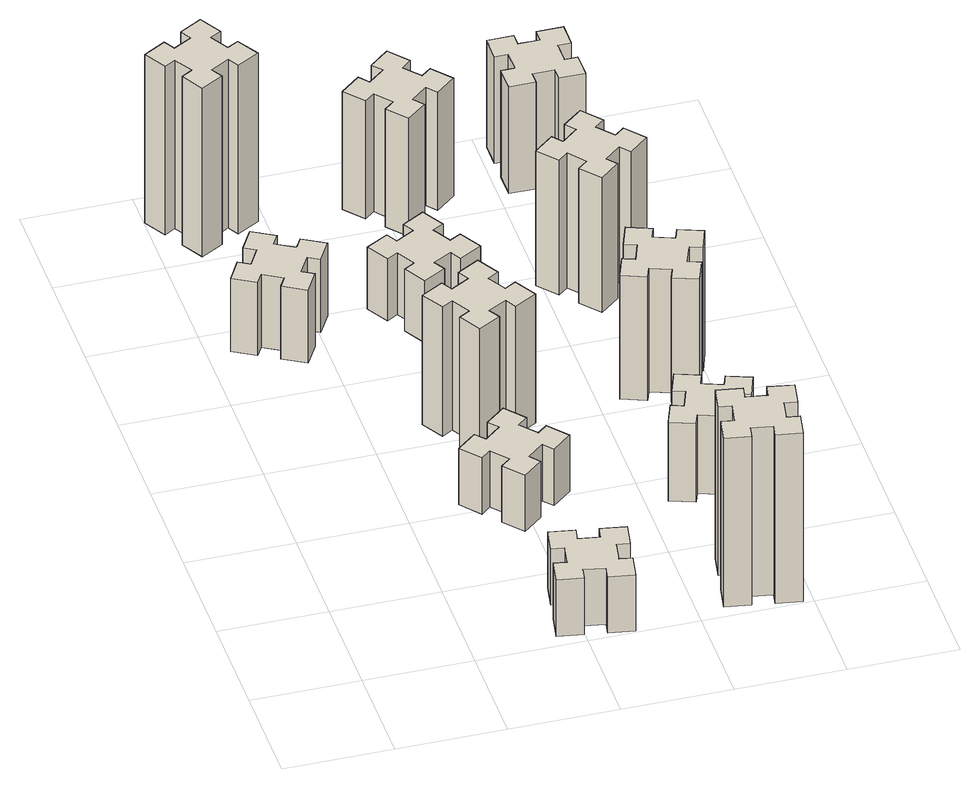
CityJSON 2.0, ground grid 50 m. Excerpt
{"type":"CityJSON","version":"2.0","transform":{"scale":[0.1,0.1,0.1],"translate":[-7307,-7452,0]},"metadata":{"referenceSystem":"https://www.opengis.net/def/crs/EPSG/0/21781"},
"CityObjects":{
"building1":{"type":"Building","attributes":{"class":"1000","function":"1000","usage":"1000","yearOfConstruction":2016,"roofType":"1000","measuredHeight":39,"storeysAboveGround":30,"storeysBelowGround":0},"geometry":[{"type":"Solid","lod":"1","boundaries":[[[[0,1,2,3,4,5,6,7,8,9,10,11,12,13,14,15,16,17,18,19]],[[17,16,20,21]],[[16,15,22,20]],[[15,14,23,22]],[[14,13,24,23]],[[13,12,25,24]],[[12,11,26,25]],[[11,10,27,26]],[[10,9,28,27]],[[9,8,29,28]],[[8,7,30,29]],[[7,6,31,30]],[[6,5,32,31]],[[5,4,33,32]],[[4,3,34,33]],[[3,2,35,34]],[[2,1,36,35]],[[1,0,37,36]],[[0,19,38,37]],[[19,18,39,38]],[[18,17,21,39]],[[24,25,26,27,28,29,30,31,32,33,34,35,36,37,38,39,21,20,22,23]]]]}]},
"building2":{"type":"Building","attributes":{"class":"1000","function":"1000","usage":"1000","yearOfConstruction":2016,"roofType":"1000","measuredHeight":30,"storeysAboveGround":30,"storeysBelowGround":0},"geometry":[{"type":"Solid","lod":"1","boundaries":[[[[40,41,42,43,44,45,46,47,48,49,50,51,52,53,54,55,56,57,58,59]],[[57,56,60,61]],[[56,55,62,60]],[[55,54,63,62]],[[54,53,64,63]],[[53,52,65,64]],[[52,51,66,65]],[[51,50,67,66]],[[50,49,68,67]],[[49,48,69,68]],[[48,47,70,69]],[[47,46,71,70]],[[46,45,72,71]],[[45,44,73,72]],[[44,43,74,73]],[[43,42,75,74]],[[42,41,76,75]],[[41,40,77,76]],[[40,59,78,77]],[[59,58,79,78]],[[58,57,61,79]],[[64,65,66,67,68,69,70,71,72,73,74,75,76,77,78,79,61,60,62,63]]]]}]},
"building3":{"type":"Building","attributes":{"class":"1000","function":"1000","usage":"1000","yearOfConstruction":2016,"roofType":"1000","measuredHeight":90,"storeysAboveGround":30,"storeysBelowGround":0},"geometry":[{"type":"Solid","lod":"1","boundaries":[[[[80,81,82,83,84,85,86,87,88,89,90,91,92,93,94,95,96,97,98,99]],[[97,96,100,101]],[[96,95,102,100]],[[95,94,103,102]],[[94,93,104,103]],[[93,92,105,104]],[[92,91,106,105]],[[91,90,107,106]],[[90,89,108,107]],[[89,88,109,108]],[[88,87,110,109]],[[87,86,111,110]],[[86,85,112,111]],[[85,84,113,112]],[[84,83,114,113]],[[83,82,115,114]],[[82,81,116,115]],[[81,80,117,116]],[[80,99,118,117]],[[99,98,119,118]],[[98,97,101,119]],[[104,105,106,107,108,109,110,111,112,113,114,115,116,117,118,119,101,100,102,103]]]]}]},
"building4":{"type":"Building","attributes":{"class":"1000","function":"1000","usage":"1000","yearOfConstruction":2016,"roofType":"1000","measuredHeight":30,"storeysAboveGround":30,"storeysBelowGround":0},"geometry":[{"type":"Solid","lod":"1","boundaries":[[[[120,121,122,123,124,125,126,127,128,129,130,131,132,133,134,135,136,137,138,139]],[[137,136,140,141]],[[136,135,142,140]],[[135,134,143,142]],[[134,133,144,143]],[[133,132,145,144]],[[132,131,146,145]],[[131,130,147,146]],[[130,129,148,147]],[[129,128,149,148]],[[128,127,150,149]],[[127,126,151,150]],[[126,125,152,151]],[[125,124,153,152]],[[124,123,154,153]],[[123,122,155,154]],[[122,121,156,155]],[[121,120,157,156]],[[120,139,158,157]],[[139,138,159,158]],[[138,137,141,159]],[[144,145,146,147,148,149,150,151,152,153,154,155,156,157,158,159,141,140,142,143]]]]}]},
"building5":{"type":"Building","attributes":{"class":"1000","function":"1000","usage":"1000","yearOfConstruction":2016,"roofType":"1000","measuredHeight":69,"storeysAboveGround":30,"storeysBelowGround":0},"geometry":[{"type":"Solid","lod":"1","boundaries":[[[[160,161,162,163,164,165,166,167,168,169,170,171,172,173,174,175,176,177,178,179]],[[177,176,180,181]],[[176,175,182,180]],[[175,174,183,182]],[[174,173,184,183]],[[173,172,185,184]],[[172,171,186,185]],[[171,170,187,186]],[[170,169,188,187]],[[169,168,189,188]],[[168,167,190,189]],[[167,166,191,190]],[[166,165,192,191]],[[165,164,193,192]],[[164,163,194,193]],[[163,162,195,194]],[[162,161,196,195]],[[161,160,197,196]],[[160,179,198,197]],[[179,178,199,198]],[[178,177,181,199]],[[184,185,186,187,188,189,190,191,192,193,194,195,196,197,198,199,181,180,182,183]]]]}]},
"building6":{"type":"Building","attributes":{"class":"1000","function":"1000","usage":"1000","yearOfConstruction":2016,"roofType":"1000","measuredHeight":33,"storeysAboveGround":30,"storeysBelowGround":0},"geometry":[{"type":"Solid","lod":"1","boundaries":[[[[200,201,202,203,204,205,206,207,208,209,210,211,212,213,214,215,216,217,218,219]],[[217,216,220,221]],[[216,215,222,220]],[[215,214,223,222]],[[214,213,224,223]],[[213,212,225,224]],[[212,211,226,225]],[[211,210,227,226]],[[210,209,228,227]],[[209,208,229,228]],[[208,207,230,229]],[[207,206,231,230]],[[206,205,232,231]],[[205,204,233,232]],[[204,203,234,233]],[[203,202,235,234]],[[202,201,236,235]],[[201,200,237,236]],[[200,219,238,237]],[[219,218,239,238]],[[218,217,221,239]],[[224,225,226,227,228,229,230,231,232,233,234,235,236,237,238,239,221,220,222,223]]]]}]},
"building7":{"type":"Building","attributes":{"class":"1000","function":"1000","usage":"1000","yearOfConstruction":2016,"roofType":"1000","measuredHeight":90,"storeysAboveGround":30,"storeysBelowGround":0},"geometry":[{"type":"Solid","lod":"1","boundaries":[[[[240,241,242,243,244,245,246,247,248,249,250,251,252,253,254,255,256,257,258,259]],[[257,256,260,261]],[[256,255,262,260]],[[255,254,263,262]],[[254,253,264,263]],[[253,252,265,264]],[[252,251,266,265]],[[251,250,267,266]],[[250,249,268,267]],[[249,248,269,268]],[[248,247,270,269]],[[247,246,271,270]],[[246,245,272,271]],[[245,244,273,272]],[[244,243,274,273]],[[243,242,275,274]],[[242,241,276,275]],[[241,240,277,276]],[[240,259,278,277]],[[259,258,279,278]],[[258,257,261,279]],[[264,265,266,267,268,269,270,271,272,273,274,275,276,277,278,279,261,260,262,263]]]]}]},
"building8":{"type":"Building","attributes":{"class":"1000","function":"1000","usage":"1000","yearOfConstruction":2016,"roofType":"1000","measuredHeight":63,"storeysAboveGround":30,"storeysBelowGround":0},"geometry":[{"type":"Solid","lod":"1","boundaries":[[[[280,281,282,283,284,285,286,287,288,289,290,291,292,293,294,295,296,297,298,299]],[[297,296,300,301]],[[296,295,302,300]],[[295,294,303,302]],[[294,293,304,303]],[[293,292,305,304]],[[292,291,306,305]],[[291,290,307,306]],[[290,289,308,307]],[[289,288,309,308]],[[288,287,310,309]],[[287,286,311,310]],[[286,285,312,311]],[[285,284,313,312]],[[284,283,314,313]],[[283,282,315,314]],[[282,281,316,315]],[[281,280,317,316]],[[280,299,318,317]],[[299,298,319,318]],[[298,297,301,319]],[[304,305,306,307,308,309,310,311,312,313,314,315,316,317,318,319,301,300,302,303]]]]}]},
"building9":{"type":"Building","attributes":{"class":"1000","function":"1000","usage":"1000","yearOfConstruction":2016,"roofType":"1000","measuredHeight":42,"storeysAboveGround":30,"storeysBelowGround":0},"geometry":[{"type":"Solid","lod":"1","boundaries":[[[[320,321,322,323,324,325,326,327,328,329,330,331,332,333,334,335,336,337,338,339]],[[337,336,340,341]],[[336,335,342,340]],[[335,334,343,342]],[[334,333,344,343]],[[333,332,345,344]],[[332,331,346,345]],[[331,330,347,346]],[[330,329,348,347]],[[329,328,349,348]],[[328,327,350,349]],[[327,326,351,350]],[[326,325,352,351]],[[325,324,353,352]],[[324,323,354,353]],[[323,322,355,354]],[[322,321,356,355]],[[321,320,357,356]],[[320,339,358,357]],[[339,338,359,358]],[[338,337,341,359]],[[344,345,346,347,348,349,350,351,352,353,354,355,356,357,358,359,341,340,342,343]]]]}]},
"building10":{"type":"Building","attributes":{"class":"1000","function":"1000","usage":"1000","yearOfConstruction":2016,"roofType":"1000","measuredHeight":66,"storeysAboveGround":30,"storeysBelowGround":0},"geometry":[{"type":"Solid","lod":"1","boundaries":[[[[360,361,362,363,364,365,366,367,368,369,370,371,372,373,374,375,376,377,378,379]],[[377,376,380,381]],[[376,375,382,380]],[[375,374,383,382]],[[374,373,384,383]],[[373,372,385,384]],[[372,371,386,385]],[[371,370,387,386]],[[370,369,388,387]],[[369,368,389,388]],[[368,367,390,389]],[[367,366,391,390]],[[366,365,392,391]],[[365,364,393,392]],[[364,363,394,393]],[[363,362,395,394]],[[362,361,396,395]],[[361,360,397,396]],[[360,379,398,397]],[[379,378,399,398]],[[378,377,381,399]],[[384,385,386,387,388,389,390,391,392,393,394,395,396,397,398,399,381,380,382,383]]]]}]},
"building11":{"type":"Building","attributes":{"class":"1000","function":"1000","usage":"1000","yearOfConstruction":2016,"roofType":"1000","measuredHeight":72,"storeysAboveGround":30,"storeysBelowGround":0},"geometry":[{"type":"Solid","lod":"1","boundaries":[[[[400,401,402,403,404,405,406,407,408,409,410,411,412,413,414,415,416,417,418,419]],[[417,416,420,421]],[[416,415,422,420]],[[415,414,423,422]],[[414,413,424,423]],[[413,412,425,424]],[[412,411,426,425]],[[411,410,427,426]],[[410,409,428,427]],[[409,408,429,428]],[[408,407,430,429]],[[407,406,431,430]],[[406,405,432,431]],[[405,404,433,432]],[[404,403,434,433]],[[403,402,435,434]],[[402,401,436,435]],[[401,400,437,436]],[[400,419,438,437]],[[419,418,439,438]],[[418,417,421,439]],[[424,425,426,427,428,429,430,431,432,433,434,435,436,437,438,439,421,420,422,423]]]]}]},
"building12":{"type":"Building","attributes":{"class":"1000","function":"1000","usage":"1000","yearOfConstruction":2016,"roofType":"1000","measuredHeight":57,"storeysAboveGround":30,"storeysBelowGround":0},"geometry":[{"type":"Solid","lod":"1","boundaries":[[[[440,441,442,443,444,445,446,447,448,449,450,451,452,453,454,455,456,457,458,459]],[[457,456,460,461]],[[456,455,462,460]],[[455,454,463,462]],[[454,453,464,463]],[[453,452,465,464]],[[452,451,466,465]],[[451,450,467,466]],[[450,449,468,467]],[[449,448,469,468]],[[448,447,470,469]],[[447,446,471,470]],[[446,445,472,471]],[[445,444,473,472]],[[444,443,474,473]],[[443,442,475,474]],[[442,441,476,475]],[[441,440,477,476]],[[440,459,478,477]],[[459,458,479,478]],[[458,457,461,479]],[[464,465,466,467,468,469,470,471,472,473,474,475,476,477,478,479,461,460,462,463]]]]}]}
},
"vertices":[
[406,2327,0],[456,2414,0],[508,2384,0],[568,2488,0],[464,2548,0],[434,2496,0],[347,2546,0],[377,2598,0],[273,2658,0],[213,2554,0],[265,2524,0],[215,2437,0],[163,2467,0],[103,2363,0],[207,2303,0],[237,2355,0],[324,2305,0],[294,2253,0],[398,2193,0],[458,2297,0],[324,2305,390],[294,2253,390],[237,2355,390],[207,2303,390],[103,2363,390],[163,2467,390],[215,2437,390],[265,2524,390],[213,2554,390],[273,2658,390],[377,2598,390],[347,2546,390],[434,2496,390],[464,2548,390],[568,2488,390],[508,2384,390],[456,2414,390],[406,2327,390],[458,2297,390],[398,2193,390],
[976,274,0],[958,175,0],[899,186,0],[878,67,0],[997,47,0],[1007,106,0],[1105,88,0],[1095,29,0],[1213,8,0],[1234,127,0],[1175,137,0],[1192,235,0],[1251,225,0],[1272,343,0],[1154,364,0],[1144,305,0],[1045,322,0],[1056,381,0],[937,402,0],[917,284,0],[1045,322,300],[1056,381,300],[1144,305,300],[1154,364,300],[1272,343,300],[1251,225,300],[1192,235,300],[1175,137,300],[1234,127,300],[1213,8,300],[1095,29,300],[1105,88,300],[1007,106,300],[997,47,300],[878,67,300],[899,186,300],[958,175,300],[976,274,300],[917,284,300],[937,402,300],
[224,3386,0],[137,3336,0],[107,3388,0],[3,3328,0],[63,3224,0],[115,3254,0],[165,3167,0],[113,3137,0],[173,3033,0],[277,3093,0],[247,3145,0],[334,3195,0],[364,3143,0],[468,3203,0],[408,3307,0],[356,3277,0],[306,3364,0],[358,3394,0],[298,3498,0],[194,3438,0],[306,3364,900],[358,3394,900],[356,3277,900],[408,3307,900],[468,3203,900],[364,3143,900],[334,3195,900],[247,3145,900],[277,3093,900],[173,3033,900],[113,3137,900],[165,3167,900],[115,3254,900],[63,3224,900],[3,3328,900],[107,3388,900],[137,3336,900],[224,3386,900],[194,3438,900],[298,3498,900],
[1008,929,0],[1084,993,0],[1123,947,0],[1215,1024,0],[1138,1116,0],[1092,1078,0],[1027,1154,0],[1073,1193,0],[996,1285,0],[904,1208,0],[943,1162,0],[866,1097,0],[828,1143,0],[736,1066,0],[813,974,0],[859,1013,0],[923,936,0],[877,898,0],[954,806,0],[1046,883,0],[923,936,300],[877,898,300],[859,1013,300],[813,974,300],[736,1066,300],[828,1143,300],[866,1097,300],[943,1162,300],[904,1208,300],[996,1285,300],[1073,1193,300],[1027,1154,300],[1092,1078,300],[1138,1116,300],[1215,1024,300],[1123,947,300],[1084,993,300],[1008,929,300],[1046,883,300],[954,806,300],
[1096,1597,0],[1046,1684,0],[1098,1714,0],[1038,1818,0],[934,1758,0],[964,1706,0],[877,1656,0],[847,1708,0],[743,1648,0],[803,1544,0],[855,1574,0],[905,1487,0],[853,1457,0],[913,1353,0],[1017,1413,0],[987,1465,0],[1074,1515,0],[1104,1463,0],[1208,1523,0],[1148,1627,0],[1074,1515,690],[1104,1463,690],[987,1465,690],[1017,1413,690],[913,1353,690],[853,1457,690],[905,1487,690],[855,1574,690],[803,1544,690],[743,1648,690],[847,1708,690],[877,1656,690],[964,1706,690],[934,1758,690],[1038,1818,690],[1098,1714,690],[1046,1684,690],[1096,1597,690],[1148,1627,690],[1208,1523,690],
[855,2414,0],[905,2327,0],[853,2297,0],[913,2193,0],[1017,2253,0],[987,2305,0],[1074,2355,0],[1104,2303,0],[1208,2363,0],[1148,2467,0],[1096,2437,0],[1046,2524,0],[1098,2554,0],[1038,2658,0],[934,2598,0],[964,2546,0],[877,2496,0],[847,2548,0],[743,2488,0],[803,2384,0],[877,2496,330],[847,2548,330],[964,2546,330],[934,2598,330],[1038,2658,330],[1098,2554,330],[1046,2524,330],[1096,2437,330],[1148,2467,330],[1208,2363,330],[1104,2303,330],[1074,2355,330],[987,2305,330],[1017,2253,330],[913,2193,330],[853,2297,330],[905,2327,330],[855,2414,330],[803,2384,330],[743,2488,330],
[1884,305,0],[1785,322,0],[1796,381,0],[1677,402,0],[1657,284,0],[1716,274,0],[1698,175,0],[1639,186,0],[1618,67,0],[1737,47,0],[1747,106,0],[1845,88,0],[1835,29,0],[1953,8,0],[1974,127,0],[1915,137,0],[1932,235,0],[1991,225,0],[2012,343,0],[1894,364,0],[1932,235,900],[1991,225,900],[1915,137,900],[1974,127,900],[1953,8,900],[1835,29,900],[1845,88,900],[1747,106,900],[1737,47,900],[1618,67,900],[1639,186,900],[1698,175,900],[1716,274,900],[1657,284,900],[1677,402,900],[1796,381,900],[1785,322,900],[1884,305,900],[1894,364,900],[2012,343,900],
[1192,3198,0],[1127,3274,0],[1173,3313,0],[1096,3405,0],[1004,3328,0],[1043,3282,0],[966,3217,0],[928,3263,0],[836,3186,0],[913,3094,0],[959,3133,0],[1023,3056,0],[977,3018,0],[1054,2926,0],[1146,3003,0],[1108,3049,0],[1184,3113,0],[1223,3067,0],[1315,3144,0],[1238,3236,0],[1184,3113,630],[1223,3067,630],[1108,3049,630],[1146,3003,630],[1054,2926,630],[977,3018,630],[1023,3056,630],[959,3133,630],[913,3094,630],[836,3186,630],[928,3263,630],[966,3217,630],[1043,3282,630],[1004,3328,630],[1096,3405,630],[1173,3313,630],[1127,3274,630],[1192,3198,630],[1238,3236,630],[1315,3144,630],
[1731,859,0],[1825,825,0],[1804,769,0],[1917,727,0],[1958,840,0],[1902,861,0],[1936,955,0],[1992,934,0],[2033,1047,0],[1920,1088,0],[1900,1032,0],[1806,1066,0],[1827,1122,0],[1714,1163,0],[1673,1050,0],[1729,1030,0],[1695,936,0],[1639,957,0],[1597,844,0],[1710,803,0],[1695,936,420],[1639,957,420],[1729,1030,420],[1673,1050,420],[1714,1163,420],[1827,1122,420],[1806,1066,420],[1900,1032,420],[1920,1088,420],[2033,1047,420],[1992,934,420],[1936,955,420],[1902,861,420],[1958,840,420],[1917,727,420],[1804,769,420],[1825,825,420],[1731,859,420],[1710,803,420],[1597,844,420],
[1900,1772,0],[1806,1806,0],[1827,1862,0],[1714,1903,0],[1673,1790,0],[1729,1770,0],[1695,1676,0],[1639,1697,0],[1597,1584,0],[1710,1543,0],[1731,1599,0],[1825,1565,0],[1804,1509,0],[1917,1467,0],[1958,1580,0],[1902,1601,0],[1936,1695,0],[1992,1674,0],[2033,1787,0],[1920,1828,0],[1936,1695,660],[1992,1674,660],[1902,1601,660],[1958,1580,660],[1917,1467,660],[1804,1509,660],[1825,1565,660],[1731,1599,660],[1710,1543,660],[1597,1584,660],[1639,1697,660],[1695,1676,660],[1729,1770,660],[1673,1790,660],[1714,1903,660],[1827,1862,660],[1806,1806,660],[1900,1772,660],[1920,1828,660],[2033,1787,660],
[1599,2393,0],[1663,2316,0],[1617,2278,0],[1694,2186,0],[1786,2263,0],[1748,2309,0],[1824,2373,0],[1863,2327,0],[1955,2404,0],[1878,2496,0],[1832,2458,0],[1767,2534,0],[1813,2573,0],[1736,2665,0],[1644,2588,0],[1683,2542,0],[1606,2477,0],[1568,2523,0],[1476,2446,0],[1553,2354,0],[1606,2477,720],[1568,2523,720],[1683,2542,720],[1644,2588,720],[1736,2665,720],[1813,2573,720],[1767,2534,720],[1832,2458,720],[1878,2496,720],[1955,2404,720],[1863,2327,720],[1824,2373,720],[1748,2309,720],[1786,2263,720],[1694,2186,720],[1617,2278,720],[1663,2316,720],[1599,2393,720],[1553,2354,720],[1476,2446,720],
[1665,3155,0],[1765,3155,0],[1765,3095,0],[1885,3095,0],[1885,3215,0],[1825,3215,0],[1825,3315,0],[1885,3315,0],[1885,3435,0],[1765,3435,0],[1765,3375,0],[1665,3375,0],[1665,3435,0],[1545,3435,0],[1545,3315,0],[1605,3315,0],[1605,3215,0],[1545,3215,0],[1545,3095,0],[1665,3095,0],[1605,3215,570],[1545,3215,570],[1605,3315,570],[1545,3315,570],[1545,3435,570],[1665,3435,570],[1665,3375,570],[1765,3375,570],[1765,3435,570],[1885,3435,570],[1885,3315,570],[1825,3315,570],[1825,3215,570],[1885,3215,570],[1885,3095,570],[1765,3095,570],[1765,3155,570],[1665,3155,570],[1665,3095,570],[1545,3095,570]
]}
